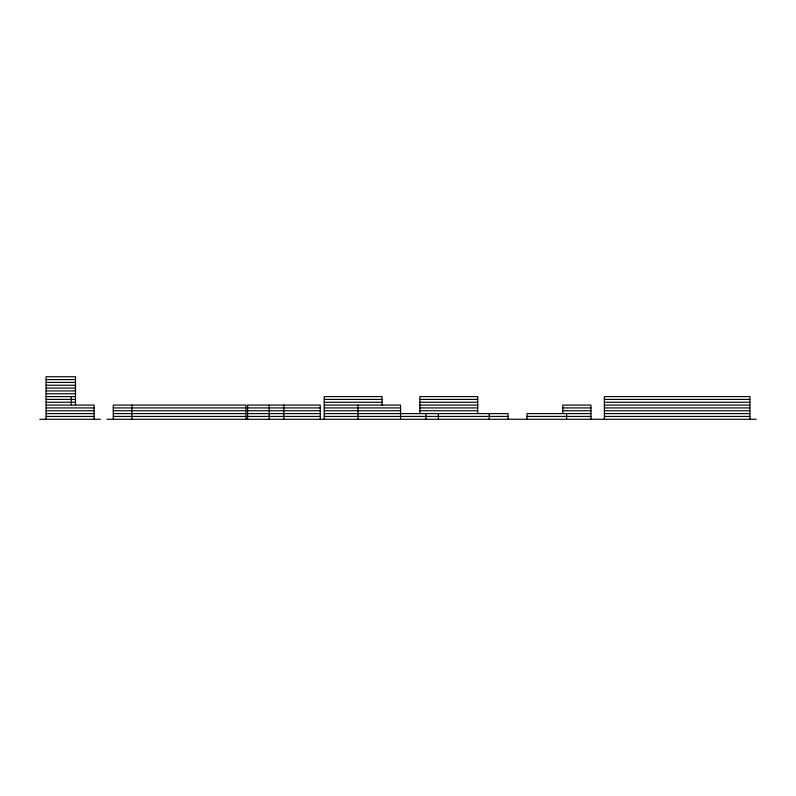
<?xml version="1.0" encoding="UTF-8"?>
<svg xmlns="http://www.w3.org/2000/svg" width="796" height="796" viewBox="0 0 796 796"><rect width="100%" height="100%" fill="white"/><g stroke="black" fill="none" stroke-linecap="round" stroke-linejoin="round"><path stroke-width="1.19" d="M46.098 379.573L75.501 379.573M46.098 382.408L75.501 382.408M46.098 385.244L75.501 385.244M46.098 388.08L75.501 388.08M46.098 390.916L75.501 390.916M46.098 393.751L75.501 393.751M46.098 396.587L75.501 396.587M46.098 399.413L71.302 399.413M71.819 399.413L75.501 399.413M324.241 399.413L382.08 399.413M419.88 399.413L477.709 399.413M604.383 399.413L749.902 399.413M46.098 402.249L71.302 402.249M71.819 402.249L75.501 402.249M324.241 402.249L382.08 402.249M419.88 402.249L477.709 402.249M604.383 402.249L749.902 402.249M46.098 405.084L94.087 405.084L94.087 419.263M324.241 405.084L400.567 405.084L400.567 419.263M419.88 405.084L477.709 405.084M604.383 405.084L749.902 405.084M46.098 407.92L94.087 407.92M113.301 407.92L246.014 407.92M247.606 407.92L320.211 407.92M324.241 407.92L400.567 407.92M419.88 407.92L477.709 407.92M562.772 407.92L590.95 407.92M604.383 407.92L749.902 407.92M46.098 410.756L94.087 410.756M113.301 410.756L246.014 410.756M247.606 410.756L320.211 410.756M324.241 410.756L400.567 410.756M419.88 410.756L477.709 410.756M562.772 410.756L590.95 410.756M604.383 410.756L749.902 410.756M46.098 413.592L94.087 413.592M113.301 413.592L246.014 413.592M247.606 413.592L320.211 413.592M324.241 413.592L508.067 413.592L508.067 419.263M590.95 413.592L527.012 413.592L527.012 419.263M604.383 413.592L749.902 413.592M46.098 416.427L94.087 416.427M113.301 416.427L246.014 416.427M247.606 416.427L320.211 416.427M324.241 416.427L508.067 416.427M527.012 416.427L590.95 416.427M604.383 416.427L749.902 416.427M39.8 419.263L100.386 419.263M106.992 419.263L756.2 419.263M749.902 419.263L749.902 396.587L604.383 396.587L604.383 419.263M590.95 419.263L590.95 405.084L562.772 405.084L562.772 413.592M566.583 413.592L566.583 419.263M489.212 413.592L489.212 419.263M477.709 413.592L477.709 396.587L419.88 396.587L419.88 413.592M438.367 413.592L438.367 419.263M425.96 413.592L425.96 419.263M382.08 405.084L382.08 396.587L324.241 396.587L324.241 419.263M358.011 405.084L358.011 419.263M320.211 419.263L320.211 405.084L247.606 405.084L247.606 419.263M283.814 405.084L283.814 419.263M269.177 405.084L269.177 419.263M246.014 419.263L246.014 405.084L113.301 405.084L113.301 419.263M131.887 405.084L131.887 419.263M75.501 405.084L75.501 376.737L46.098 376.737L46.098 419.263M71.302 396.587L71.302 405.084"/></g></svg>
